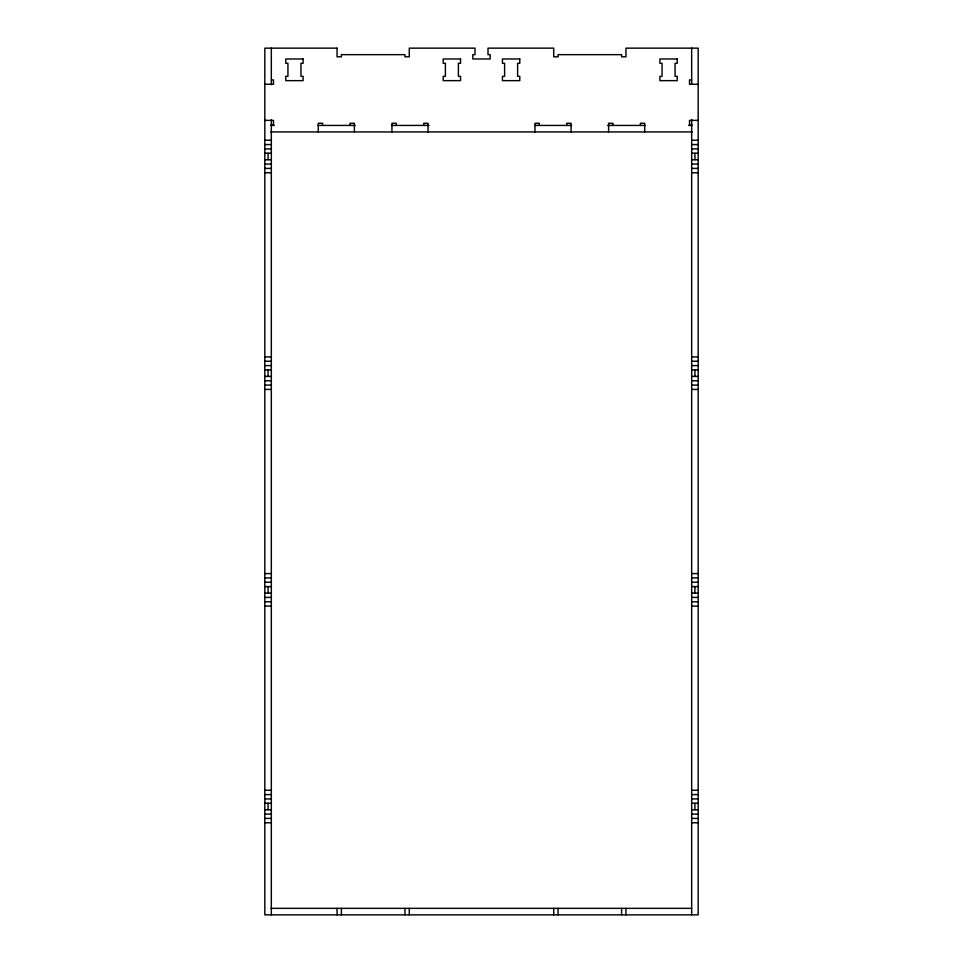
<?xml version="1.0" encoding="UTF-8"?>
<svg xmlns="http://www.w3.org/2000/svg" width="963" height="963" viewBox="0 0 963 963"><rect width="100%" height="100%" fill="white"/><g stroke="black" fill="none" stroke-linecap="round" stroke-linejoin="round"><path stroke-width="1.44" d="M271.325 79.929L273.492 79.929L273.492 84.263L264.825 84.263M691.675 79.929L689.508 79.929L689.508 84.263L698.175 84.263M264.825 120.375L273.492 120.375L273.492 124.709L271.325 124.709M698.175 120.375L689.508 120.375L689.508 124.709L691.675 124.709M270.784 125.431L274.323 125.431M317.862 125.431L355.395 125.431M391.423 125.431L428.956 125.431M534.947 125.431L571.577 125.431M607.605 125.431L645.138 125.431M688.677 125.431L692.216 125.431M270.784 131.931L692.216 131.931M264.825 140.237L271.325 140.237M691.675 140.237L698.175 140.237M264.825 144.57L271.325 144.57M691.675 144.57L698.175 144.57M264.825 148.904L271.325 148.904M691.675 148.904L698.175 148.904M264.825 153.237L271.325 153.237M691.675 153.237L698.175 153.237M264.825 159.738L271.325 159.738M691.675 159.738L698.175 159.738M264.825 164.071L271.325 164.071M691.675 164.071L698.175 164.071M264.825 168.405L271.325 168.405M691.675 168.405L698.175 168.405M264.825 172.738L271.325 172.738M691.675 172.738L698.175 172.738M264.825 356.912L271.325 356.912M691.675 356.912L698.175 356.912M264.825 361.245L271.325 361.245M691.675 361.245L698.175 361.245M264.825 365.579L271.325 365.579M691.675 365.579L698.175 365.579M264.825 369.912L271.325 369.912M691.675 369.912L698.175 369.912M264.825 376.413L271.325 376.413M691.675 376.413L698.175 376.413M264.825 380.746L271.325 380.746M691.675 380.746L698.175 380.746M264.825 385.08L271.325 385.08M691.675 385.08L698.175 385.08M264.825 389.413L271.325 389.413M691.675 389.413L698.175 389.413M264.825 573.587L271.325 573.587M691.675 573.587L698.175 573.587M264.825 577.92L271.325 577.92M691.675 577.92L698.175 577.92M264.825 582.254L271.325 582.254M691.675 582.254L698.175 582.254M264.825 586.587L271.325 586.587M691.675 586.587L698.175 586.587M264.825 593.088L271.325 593.088M691.675 593.088L698.175 593.088M264.825 597.421L271.325 597.421M691.675 597.421L698.175 597.421M264.825 601.755L271.325 601.755M691.675 601.755L698.175 601.755M264.825 606.088L271.325 606.088M691.675 606.088L698.175 606.088M264.825 790.262L271.325 790.262M691.675 790.262L698.175 790.262M264.825 794.595L271.325 794.595M691.675 794.595L698.175 794.595M264.825 798.929L271.325 798.929M691.675 798.929L698.175 798.929M264.825 803.262L271.325 803.262M691.675 803.262L698.175 803.262M264.825 809.763L271.325 809.763M691.675 809.763L698.175 809.763M264.825 814.096L271.325 814.096M691.675 814.096L698.175 814.096M264.825 818.43L271.325 818.43M691.675 818.43L698.175 818.43M264.825 822.763L271.325 822.763M691.675 822.763L698.175 822.763M270.916 908.35L691.675 908.35M694.925 153.237L694.925 159.738M694.925 369.912L694.925 376.413M694.925 586.587L694.925 593.088M694.925 803.262L694.925 809.763M691.675 48.15L691.675 84.263M691.675 119.448L691.675 914.85M644.729 131.931L644.729 123.264L640.395 123.264L640.395 125.431M625.95 908.35L625.95 914.85M621.616 908.35L621.616 914.85M612.95 125.431L612.95 123.264L608.616 123.264L608.616 131.931M571.059 131.931L571.059 123.264L566.726 123.264L566.726 125.431M558.059 908.35L558.059 914.85M553.725 908.35L553.725 914.85M539.28 125.431L539.28 123.264L534.947 123.264L534.947 131.931M428.054 131.931L428.054 123.264L423.72 123.264L423.72 125.431M409.275 908.35L409.275 914.85M404.942 908.35L404.942 914.85M396.275 125.431L396.275 123.264L391.941 123.264L391.941 131.931M354.384 131.931L354.384 123.264L350.051 123.264L350.051 125.431M341.384 908.35L341.384 914.85M337.05 908.35L337.05 914.85M322.605 125.431L322.605 123.264L318.272 123.264L318.272 131.931M271.325 48.15L271.325 84.624M271.325 119.833L271.325 914.85M268.075 153.237L268.075 159.738M268.075 369.912L268.075 376.413M268.075 586.587L268.075 593.088M268.075 803.262L268.075 809.763M337.05 48.15L264.825 48.15L264.825 914.85L698.175 914.85L698.175 48.15L625.95 48.15L625.95 56.817L621.616 56.817L621.616 54.65L558.059 54.65L558.059 56.817L553.725 56.817L553.725 48.15L488 48.15L488 54.65L490.167 54.65L490.167 58.984L472.833 58.984L472.833 54.65L475 54.65L475 48.15L409.275 48.15L409.275 56.817L404.942 56.817L404.942 54.65L341.384 54.65L341.384 56.817L337.05 56.817L337.05 48.15M303.104 58.984L285.77 58.984L285.77 63.317L287.937 63.317L287.937 76.318L285.77 76.318L285.77 80.651L303.104 80.651L303.104 76.318L300.938 76.318L300.938 63.317L303.104 63.317L303.104 58.984M460.555 58.984L443.221 58.984L443.221 63.317L445.388 63.317L445.388 76.318L443.221 76.318L443.221 80.651L460.555 80.651L460.555 76.318L458.388 76.318L458.388 63.317L460.555 63.317L460.555 58.984M519.779 58.984L502.445 58.984L502.445 63.317L504.612 63.317L504.612 76.318L502.445 76.318L502.445 80.651L519.779 80.651L519.779 76.318L517.613 76.318L517.613 63.317L519.779 63.317L519.779 58.984M677.23 58.984L659.896 58.984L659.896 63.317L662.062 63.317L662.062 76.318L659.896 76.318L659.896 80.651L677.23 80.651L677.23 76.318L675.063 76.318L675.063 63.317L677.23 63.317L677.23 58.984"/></g></svg>
